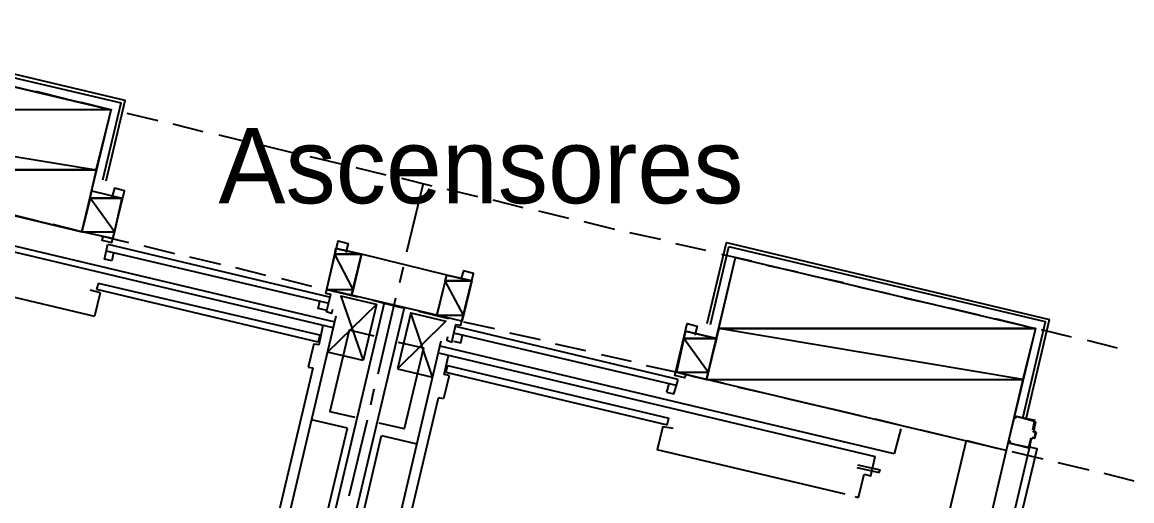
# Model space of a CAD drawing. Header units: feet. Extents: x -84 to 198, y -22 to 181.
# Drawn here: x 76.67 to 94.39, y 115.43 to 123.07 of the extents above; entities that cross this region are included whole.
import ezdxf
from ezdxf.enums import TextEntityAlignment as Align

# ---------------------------------------------------------------- set-up
doc = ezdxf.new("R2010")
doc.units = ezdxf.units.FT
for name, color, linetype in [('A-LINEA', 7, 'CONTINUOUS'), ('A-MURO-CONCRETO', 8, 'CONTINUOUS'), ('A-NOMBRE-ESPACIO', 2, 'CONTINUOUS')]:
    doc.layers.add(name, color=color, linetype=linetype)

msp = doc.modelspace()

# ---------------------------------------------------------------- linework, layer by layer
at = {"layer": 'A-LINEA'}
for p, q in [((72.2267, 123.2044), (78.2533, 121.7778)), ((76.8933, 121.9644), (77.3733, 121.8444)), ((77.6133, 121.7911), (78.1067, 121.6711)), ((77.96, 120.5511), (78.2533, 121.7778)), ((78.3467, 121.6178), (78.84, 121.4978)), ((79.08, 121.4444), (79.56, 121.3244)), ((79.8133, 121.2711), (80.2933, 121.1511)), ((80.5333, 121.0978), (81.0267, 120.9778)), ((81.2667, 120.9244), (81.76, 120.8044)), ((82, 120.7511), (82.48, 120.6311)), ((82.7333, 120.5778), (83.2133, 120.4578)), ((82.8133, 119.4044), (83.08, 120.4978)), ((83.4533, 120.4044), (83.9467, 120.2844)), ((78.2667, 120.2578), (78.12, 119.6178)), ((84.1867, 120.2311), (84.6667, 120.1111)), ((74.4133, 120.0044), (81.6667, 118.2844)), ((76.4267, 120.0178), (76.92, 119.8978)), ((84.92, 120.0578), (85.4, 119.9378)), ((81.64, 118.1911), (74.6667, 119.8444)), ((77.16, 119.8444), (77.64, 119.7244)), ((85.64, 119.8844), (86.1333, 119.7644)), ((77.8933, 119.6711), (78.3733, 119.5511)), ((86.3733, 119.7111), (86.8667, 119.6044)), ((78.04, 119.5244), (81.5733, 118.6844)), ((78.6133, 119.4978), (79.1067, 119.3778)), ((81.68, 119.4578), (81.5333, 118.8044)), ((82.0933, 119.3644), (81.68, 119.4578)), ((87.1067, 119.5378), (87.5867, 119.4311)), ((87.6133, 118.2578), (87.92, 119.5511)), ((87.6667, 118.2444), (87.96, 119.4844)), ((87.6667, 118.2444), (87.96, 119.4844)), ((78.0133, 119.4178), (81.5467, 118.5911)), ((78.1333, 119.3911), (78.1067, 119.2578)), ((79.3467, 119.3244), (79.84, 119.2044)), ((81.9333, 118.7111), (82.0933, 119.3644)), ((83.4533, 119.0311), (82.0933, 119.3644)), ((87.84, 119.3644), (88.32, 119.2578)), ((74.8267, 119.0844), (77.8267, 118.3778)), ((80.08, 119.1511), (80.56, 119.0311)), ((82.7067, 118.9111), (82.76, 119.1644)), ((88.56, 119.1911), (89.0533, 119.0844)), ((80.8133, 118.9778), (81.2933, 118.8578)), ((83.2933, 118.3911), (83.4533, 119.0311)), ((83.8533, 118.9378), (83.4533, 119.0311)), ((89.2933, 119.0178), (89.7867, 118.9111)), ((77.92, 118.7511), (77.76, 118.7911)), ((77.92, 118.7511), (77.8267, 118.3778)), ((77.8667, 118.8044), (77.8933, 118.8978)), ((81.4, 117.9644), (77.8667, 118.8044)), ((81.4267, 118.0711), (77.8933, 118.8978)), ((81.9333, 118.7111), (81.5333, 118.8044)), ((81.5333, 118.8044), (82.0267, 118.6844)), ((90.0267, 118.8444), (90.5067, 118.7378)), ((82.4533, 118.5911), (80.5333, 110.4711)), ((83.2933, 118.3911), (81.9333, 118.7111)), ((82.3333, 118.5644), (82.12, 117.6711)), ((82.2667, 118.6311), (82.7467, 118.5111)), ((82.36, 117.4578), (82.64, 118.6711)), ((90.76, 118.6711), (91.24, 118.5644)), ((81.68, 118.3778), (79.9867, 111.1911)), ((82.7733, 118.5111), (80.8533, 110.4044)), ((82.88, 118.4311), (82.6667, 117.5378)), ((83, 118.4578), (83.48, 118.3378)), ((83.6933, 118.2978), (83.2933, 118.3911)), ((91.48, 118.5111), (91.9733, 118.3911)), ((81.4133, 117.9244), (81.48, 118.2311)), ((87.1467, 117.3644), (83.6133, 118.2044)), ((83.72, 118.2844), (84.2133, 118.1778)), ((92.2133, 118.3378), (92.7067, 118.2178)), ((92.6533, 116.7511), (93.0133, 118.2844)), ((92.7067, 116.7378), (93.08, 118.3244)), ((92.7067, 116.7378), (93.08, 118.3244)), ((81.4267, 118.0711), (81.4, 117.9644)), ((87.12, 117.2711), (83.5867, 118.0978)), ((84.4533, 118.1111), (84.9467, 118.0044)), ((87.2667, 118.1378), (87.12, 117.4844)), ((92.9467, 118.1644), (93.4267, 118.0444)), ((81.3333, 117.9378), (81.24, 117.5644)), ((81.3333, 117.9378), (81.4133, 117.9244)), ((83.36, 117.9778), (81.6667, 110.7911)), ((90.6, 116.1778), (83.3467, 117.8978)), ((85.1867, 117.9378), (85.6667, 117.8311)), ((93.68, 117.9911), (94.16, 117.8711)), ((82.12, 117.6711), (81.5467, 117.8044)), ((83.32, 117.7911), (90.2933, 116.1378)), ((83.4133, 117.4444), (83.48, 117.7511)), ((85.92, 117.7644), (86.4, 117.6578)), ((79.9867, 111.9111), (81.32, 117.5511)), ((81.24, 117.5644), (81.32, 117.5511)), ((82.6667, 117.5378), (83.2267, 117.4044)), ((83.4667, 117.5911), (83.44, 117.4844)), ((83.44, 117.4844), (86.9733, 116.6444)), ((83.4667, 117.5911), (87, 116.7511)), ((86.64, 117.5911), (87.1333, 117.4844)), ((83.4933, 117.4311), (83.4, 117.0578)), ((83.4933, 117.4311), (83.4133, 117.4444)), ((87.3733, 117.4178), (87.8667, 117.3111)), ((82.24, 116.9644), (82.2933, 117.2178)), ((87, 117.2978), (86.96, 117.1644)), ((88.1067, 117.2444), (88.5867, 117.1378)), ((81.9867, 111.4311), (83.32, 117.0711)), ((83.4, 117.0578), (83.32, 117.0711)), ((88.84, 117.0711), (89.32, 116.9644)), ((89.56, 116.9111), (90.0533, 116.7911)), ((81.8667, 116.5911), (81.2933, 116.7244)), ((81.8933, 115.5111), (82.1867, 116.7244)), ((86.9067, 116.6178), (86.8133, 116.2444)), ((86.9067, 116.6178), (87.0667, 116.5911)), ((86.9733, 116.6444), (87, 116.7511)), ((90.2933, 116.7378), (90.7867, 116.6178)), ((92.84, 116.6978), (92.84, 116.6978)), ((80.5333, 110.9644), (81.8667, 116.5911)), ((81.08, 110.8311), (82.4133, 116.4711)), ((82.4133, 116.4711), (82.9733, 116.3378)), ((90.7067, 116.5778), (90.6, 116.1778)), ((91.0267, 116.5644), (91.5067, 116.4444)), ((92.7867, 116.4311), (92.76, 116.2844)), ((92.8113, 116.4306), (92.7872, 116.4157)), ((92.8139, 116.549), (92.8287, 116.525)), ((92.8267, 116.5378), (92.8667, 116.5378)), ((92.8533, 116.5244), (92.8533, 116.5244)), ((89.8133, 115.5378), (86.8133, 116.2444)), ((91.7467, 116.3911), (89.8267, 108.2844)), ((91.76, 116.3911), (92.24, 116.2711)), ((92.7467, 116.2844), (92.7467, 116.2844)), ((92.8, 116.4178), (92.8, 116.4178)), ((92.3867, 116.2311), (90.4667, 108.1244)), ((92.48, 116.2178), (92.9733, 116.0978)), ((90, 115.9644), (90.36, 115.8844)), ((90.0133, 116.0044), (90.3733, 115.9244)), ((90.36, 115.8844), (90.3733, 115.9244)), ((93.2133, 116.0444), (93.7067, 115.9244)), ((90.0267, 115.4844), (90.12, 115.8578)), ((93.9467, 115.8711), (94.4267, 115.7511)), ((89.9733, 115.4978), (90.0267, 115.4844))]:
    msp.add_line(p, q, dxfattribs=at)
for points in [[(78.0133, 120.5378), (78.32, 121.8178), (72.1867, 123.2711)], [(77.6267, 119.7244), (78.0933, 121.6711), (72.3333, 123.0311), (69.4933, 111.0311), (75.2533, 109.6711), (75.7067, 111.6178), (71.5733, 112.5911), (73.4933, 120.7111), (77.6267, 119.7244)], [(78.12, 119.6178), (77.6267, 119.7244), (77.7867, 120.3778), (78.2667, 120.2578)], [(77.96, 119.6444), (77.9467, 119.5911), (78.1067, 119.5511), (78.3067, 120.3778), (78.1467, 120.4178), (78.1067, 120.2711)], [(78.1067, 119.2578), (77.9867, 119.2844), (78.04, 119.5244)], [(81.6267, 118.4844), (81.6133, 118.4178), (81.5333, 118.4444), (81.6, 118.7244), (81.52, 118.7378), (81.72, 119.5778), (81.88, 119.5378), (81.84, 119.3911)], [(87.6133, 118.2578), (87.92, 119.5511), (93.08, 118.3244)], [(92.6533, 116.7511), (93.0133, 118.2844), (87.96, 119.4844)], [(92.3867, 116.2311), (87.6, 117.3644), (88.0667, 119.3111), (92.8533, 118.1778), (92.3867, 116.2311)], [(83.4667, 118.0444), (83.4533, 117.9911), (83.5333, 117.9644), (83.6, 118.2444), (83.68, 118.2311), (83.88, 119.0578), (83.72, 119.0978), (83.68, 118.9644)], [(81.52, 118.4711), (81.4, 118.4978), (81.4267, 118.6178)], [(81.5467, 117.8044), (82.3333, 118.5644), (81.76, 118.6978), (82.12, 117.6711)], [(83.2267, 117.4044), (82.88, 118.4311), (83.44, 118.2978), (82.6667, 117.5378)], [(87.2667, 117.4444), (87.2533, 117.3911), (87.0933, 117.4311), (87.2933, 118.2578), (87.4533, 118.2178), (87.4133, 118.0711)], [(82.2933, 118.0578), (81.8933, 118.1511), (81.5867, 116.8578), (81.9867, 116.7644)], [(83.56, 117.9778), (83.68, 117.9511), (83.7067, 118.0711)], [(87.12, 117.4844), (87.6, 117.3644), (87.76, 118.0178), (87.2667, 118.1378)], [(82.68, 117.9644), (83.08, 117.8711), (82.7733, 116.5778), (82.3733, 116.6711)], [(86.96, 117.1644), (87.08, 117.1378), (87.12, 117.2711), (87.1467, 117.3644)], [(92.8133, 116.5644), (92.84, 116.6978), (92.5467, 116.7778), (92.5333, 116.7511), (92.52, 116.7511), (92.5333, 116.7778)], [(92.8533, 116.7111), (92.5467, 116.7778), (92.5467, 116.7778)], [(92.8533, 116.6978), (92.8267, 116.5511), (92.8267, 116.5511)], [(92.4267, 116.3644), (92.44, 116.3911), (92.4533, 116.3778), (92.44, 116.3511), (92.7467, 116.2844), (92.7867, 116.4311)], [(92.8, 116.4444), (92.84, 116.4311), (92.8533, 116.5244), (92.8267, 116.5378)], [(92.8667, 116.5244), (92.84, 116.4311), (92.84, 116.4311), (92.8, 116.4311)], [(92.76, 116.2844), (92.0667, 113.3644), (92.1867, 113.3378), (92.88, 116.2578), (92.76, 116.2844)], [(92.7467, 116.2711), (92.44, 116.3511), (92.44, 116.3511)], [(90.12, 115.8578), (90.2267, 115.8311), (90.2933, 116.1378)]]:
    msp.add_lwpolyline(points, dxfattribs=at)
at = {"layer": 'A-MURO-CONCRETO'}
for points in [[(72.3333, 123.0311), (78.0933, 121.6711), (72, 121.6711), (72.3333, 123.0311), (72.3333, 123.0311)], [(72, 121.6711), (77.8533, 120.7111), (71.7733, 120.7111), (72, 121.6711), (72, 121.6711)], [(78.0933, 121.6711), (72, 121.6711), (77.8533, 120.7111), (78.0933, 121.6711)], [(73.4933, 120.7111), (77.8533, 120.7111), (77.6267, 119.7244), (73.4933, 120.7111), (73.4933, 120.7111)], [(77.7867, 120.3778), (78.2667, 120.2578), (77.76, 120.2578), (77.7867, 120.3778), (77.7867, 120.3778)], [(77.76, 120.2578), (77.6267, 119.7244), (78.1467, 119.7244), (77.76, 120.2578)], [(77.76, 120.2578), (78.2667, 120.2578), (78.1467, 119.7244), (77.76, 120.2578), (77.76, 120.2578)], [(77.6267, 119.7244), (78.1467, 119.7244), (78.12, 119.6178), (77.6267, 119.7244), (77.6267, 119.7244)], [(81.68, 119.4578), (82.0933, 119.3644), (81.6667, 119.3644), (81.68, 119.4578), (81.68, 119.4578)], [(81.6667, 119.3644), (81.5333, 118.8044), (81.96, 118.8044), (81.6667, 119.3644)], [(81.6667, 119.3644), (82.0933, 119.3644), (81.96, 118.8044), (81.6667, 119.3644), (81.6667, 119.3644)], [(88.0667, 119.3111), (92.8533, 118.1778), (87.8, 118.1778), (88.0667, 119.3111), (88.0667, 119.3111)], [(83.4267, 118.9378), (83.2933, 118.3911), (83.72, 118.3911), (83.4267, 118.9378)], [(83.4533, 119.0311), (83.8533, 118.9378), (83.4267, 118.9378), (83.4533, 119.0311), (83.4533, 119.0311)], [(83.4267, 118.9378), (83.8533, 118.9378), (83.72, 118.3911), (83.4267, 118.9378), (83.4267, 118.9378)], [(81.5333, 118.8044), (81.96, 118.8044), (81.9333, 118.7111), (81.5333, 118.8044), (81.5333, 118.8044)], [(83.2933, 118.3911), (83.72, 118.3911), (83.6933, 118.2978), (83.2933, 118.3911), (83.2933, 118.3911)], [(87.24, 118.0178), (87.12, 117.4844), (87.6267, 117.4844), (87.24, 118.0178)], [(87.2667, 118.1378), (87.76, 118.0178), (87.24, 118.0178), (87.2667, 118.1378), (87.2667, 118.1378)], [(87.24, 118.0178), (87.76, 118.0178), (87.6267, 117.4844), (87.24, 118.0178), (87.24, 118.0178)], [(87.8, 118.1778), (87.6, 117.3644), (92.6533, 117.3644), (87.8, 118.1778)], [(87.8, 118.1778), (92.8533, 118.1778), (92.6533, 117.3644), (87.8, 118.1778), (87.8, 118.1778)], [(87.12, 117.4844), (87.6267, 117.4844), (87.6, 117.3644), (87.12, 117.4844), (87.12, 117.4844)], [(87.6, 117.3644), (92.6533, 117.3644), (92.3867, 116.2311), (87.6, 117.3644), (87.6, 117.3644)]]:
    msp.add_lwpolyline(points, dxfattribs=at)

# ---------------------------------------------------------------- texts
at = {"layer": 'A-NOMBRE-ESPACIO'}
msp.add_text('Ascensores', height=1.2, dxfattribs=at).set_placement((84, 120.1778), align=Align.CENTER)

doc.saveas('drawing.dxf')
